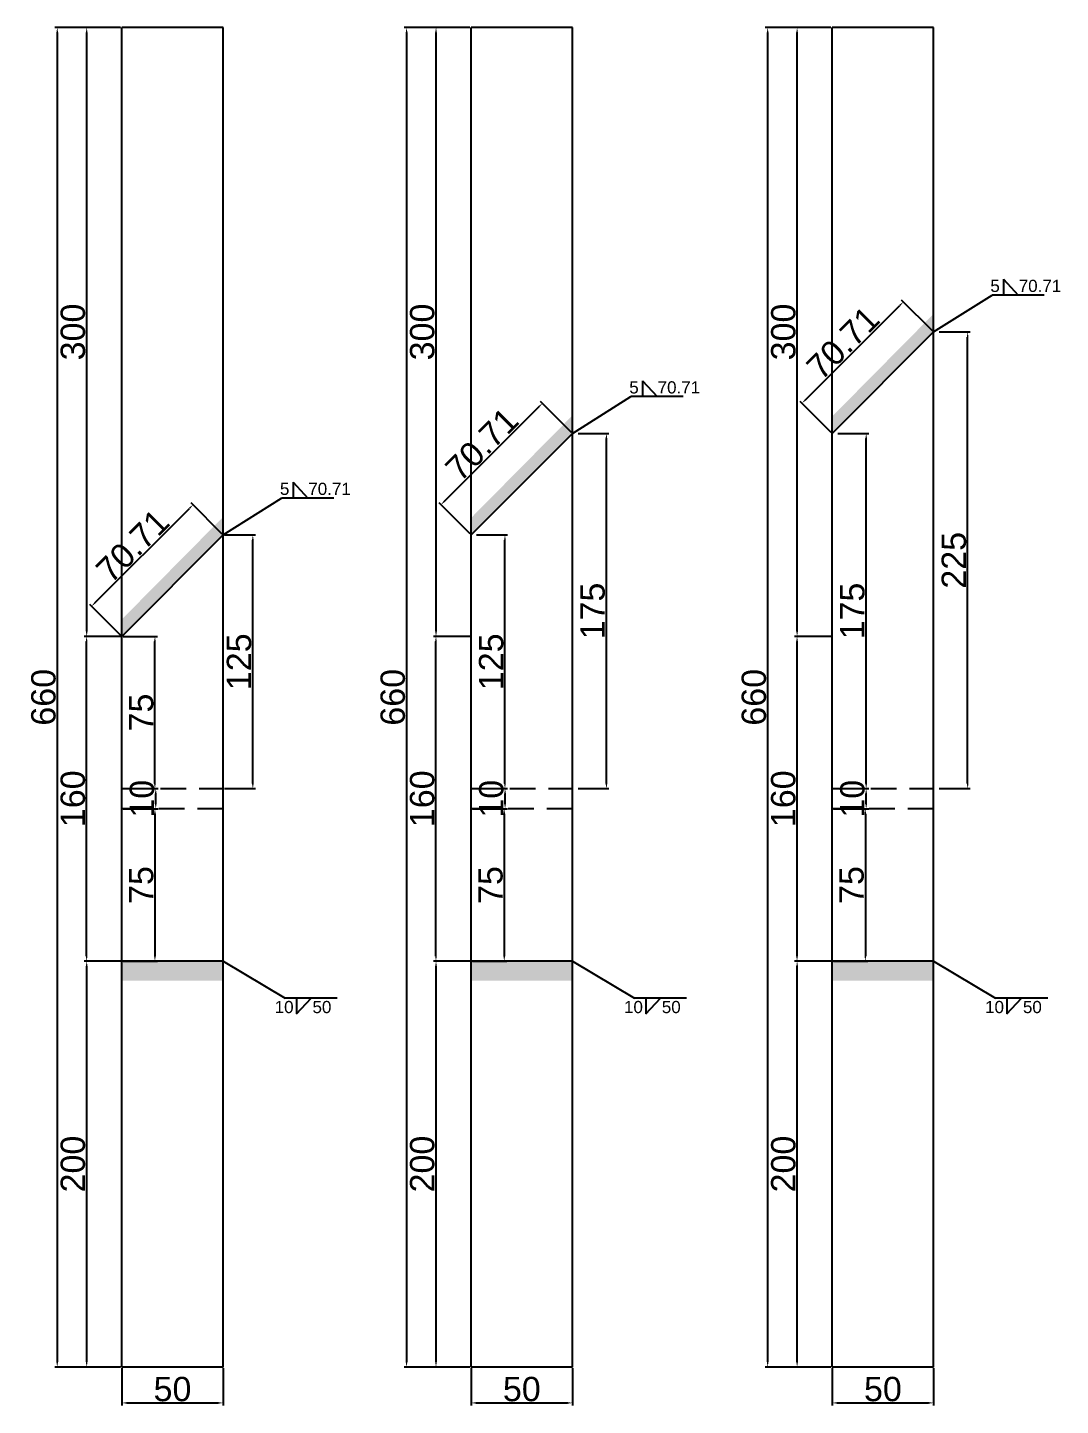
# Model space of a CAD drawing. Header units: millimetres. Extents: x 1455 to 24185, y -7314 to 4772.
# Drawn here: x 5199 to 5708, y -4721 to -4042 of the extents above; entities that cross this region are included whole.
import ezdxf

# ---------------------------------------------------------------- set-up
doc = ezdxf.new("R2010")
doc.units = ezdxf.units.MM
doc.linetypes.add('DASHED', pattern=[19.05, 12.7, -6.35])
doc.layers.add('尺寸标注', color=6, linetype='Continuous')
doc.layers.add('焊缝', color=250, linetype='Continuous')
doc.styles.get("Standard").update_dxf_attribs({"font": 'arial.ttf'})
doc.dimstyles.new('ISO-25-JHF', dxfattribs={"dimtxt": 12, "dimasz": 2.5, "dimexe": 1.25, "dimexo": 0.625, "dimtad": 1, "dimtxsty": 'Standard', "dimcen": 2.5, "dimadec": 0, "dimazin": 0, "dimtfac": 1, "dimtmove": 0, "dimatfit": 3, "dimfxl": 1, "dimarcsym": 0})

# ---------------------------------------------------------------- blocks, each defined once
blk = doc.blocks.new('*D594')
at = {"layer": 'Defpoints', "color": 0, "transparency": 16777216}
for p in [(5245.89, -4702.11), (5295.89, -4702.11), (5295.89, -4719.8)]:
    blk.add_point(p, dxfattribs=at)
at = {"layer": '尺寸标注', "color": 0, "lineweight": -2, "transparency": 16777216}
for p, q in [((5245.89, -4702.73), (5245.89, -4721.05)), ((5295.89, -4702.73), (5295.89, -4721.05)), ((5248.39, -4719.8), (5293.39, -4719.8))]:
    blk.add_line(p, q, dxfattribs=at)
at = {"layer": '尺寸标注', "color": 0, "transparency": 16777216}
for points in [[(5248.39, -4719.38), (5248.39, -4720.21), (5245.89, -4719.8)], [(5293.39, -4719.38), (5293.39, -4720.21), (5295.89, -4719.8)]]:
    blk.add_solid(points, dxfattribs=at)
at = {"layer": '尺寸标注', "color": 0, "transparency": 16777216, "insert": (5270.89, -4713.04), "char_height": 12, "attachment_point": 5}
blk.add_mtext('50', dxfattribs=at)
blk = doc.blocks.new('*D604')
at = {"layer": 'Defpoints', "color": 0, "transparency": 16777216}
for p in [(5245.89, -4427.11), (5245.89, -4502.11), (5262.23, -4502.11)]:
    blk.add_point(p, dxfattribs=at)
at = {"layer": '尺寸标注', "color": 0, "lineweight": -2, "transparency": 16777216}
for p, q in [((5246.52, -4427.11), (5263.48, -4427.11)), ((5262.23, -4429.61), (5262.23, -4499.61)), ((5246.52, -4502.11), (5263.48, -4502.11))]:
    blk.add_line(p, q, dxfattribs=at)
at = {"layer": '尺寸标注', "color": 0, "transparency": 16777216}
for points in [[(5261.81, -4429.61), (5262.65, -4429.61), (5262.23, -4427.11)], [(5261.81, -4499.61), (5262.65, -4499.61), (5262.23, -4502.11)]]:
    blk.add_solid(points, dxfattribs=at)
at = {"layer": '尺寸标注', "color": 0, "transparency": 16777216, "insert": (5255.5, -4464.61), "char_height": 12, "attachment_point": 5, "rotation": 90}
blk.add_mtext('75', dxfattribs=at)
blk = doc.blocks.new('*D605')
at = {"layer": 'Defpoints', "color": 0, "transparency": 16777216}
for p in [(5245.89, -4417.11), (5262.65, -4417.11), (5245.89, -4427.11)]:
    blk.add_point(p, dxfattribs=at)
at = {"layer": '尺寸标注', "color": 0, "lineweight": -2, "transparency": 16777216}
for p, q in [((5246.52, -4417.11), (5263.9, -4417.11)), ((5262.65, -4424.61), (5262.65, -4419.61)), ((5246.52, -4427.11), (5263.9, -4427.11))]:
    blk.add_line(p, q, dxfattribs=at)
at = {"layer": '尺寸标注', "color": 0, "transparency": 16777216}
for points in [[(5262.23, -4419.61), (5263.06, -4419.61), (5262.65, -4417.11)], [(5262.23, -4424.61), (5263.06, -4424.61), (5262.65, -4427.11)]]:
    blk.add_solid(points, dxfattribs=at)
at = {"layer": '尺寸标注', "color": 0, "transparency": 16777216, "insert": (5255.89, -4422.11), "char_height": 12, "attachment_point": 5, "rotation": 90}
blk.add_mtext('10', dxfattribs=at)
blk = doc.blocks.new('*D606')
at = {"layer": 'Defpoints', "color": 0, "transparency": 16777216}
for p in [(5228.62, -4502.11), (5245.89, -4502.11), (5245.89, -4702.11)]:
    blk.add_point(p, dxfattribs=at)
at = {"layer": '尺寸标注', "color": 0, "lineweight": -2, "transparency": 16777216}
for p, q in [((5245.27, -4502.11), (5227.37, -4502.11)), ((5228.62, -4699.61), (5228.62, -4504.61)), ((5245.27, -4702.11), (5227.37, -4702.11))]:
    blk.add_line(p, q, dxfattribs=at)
at = {"layer": '尺寸标注', "color": 0, "transparency": 16777216}
for points in [[(5228.2, -4504.61), (5229.03, -4504.61), (5228.62, -4502.11)], [(5228.2, -4699.61), (5229.03, -4699.61), (5228.62, -4702.11)]]:
    blk.add_solid(points, dxfattribs=at)
at = {"layer": '尺寸标注', "color": 0, "transparency": 16777216, "insert": (5221.86, -4602.11), "char_height": 12, "attachment_point": 5, "rotation": 90}
blk.add_mtext('200', dxfattribs=at)
blk = doc.blocks.new('*D595')
at = {"layer": 'Defpoints', "color": 0, "transparency": 16777216}
for p in [(5228.62, -4042.11), (5245.89, -4042.11), (5245.89, -4342.11)]:
    blk.add_point(p, dxfattribs=at)
at = {"layer": '尺寸标注', "color": 0, "lineweight": -2, "transparency": 16777216}
for p, q in [((5245.27, -4042.11), (5227.37, -4042.11)), ((5228.62, -4339.61), (5228.62, -4044.61)), ((5245.27, -4342.11), (5227.37, -4342.11))]:
    blk.add_line(p, q, dxfattribs=at)
at = {"layer": '尺寸标注', "color": 0, "transparency": 16777216}
for points in [[(5228.2, -4044.61), (5229.03, -4044.61), (5228.62, -4042.11)], [(5228.2, -4339.61), (5229.03, -4339.61), (5228.62, -4342.11)]]:
    blk.add_solid(points, dxfattribs=at)
at = {"layer": '尺寸标注', "color": 0, "transparency": 16777216, "insert": (5221.86, -4192.11), "char_height": 12, "attachment_point": 5, "rotation": 90}
blk.add_mtext('300', dxfattribs=at)
blk = doc.blocks.new('*D607')
at = {"layer": 'Defpoints', "color": 0, "transparency": 16777216}
for p in [(5281.03, -4277.24), (5295.89, -4292.11), (5245.9, -4342.1)]:
    blk.add_point(p, dxfattribs=at)
at = {"layer": '尺寸标注', "color": 0, "lineweight": -2, "transparency": 16777216}
for p, q in [((5295.45, -4291.66), (5280.14, -4276.36)), ((5232.81, -4325.46), (5279.26, -4279.01)), ((5245.46, -4341.65), (5230.15, -4326.35))]:
    blk.add_line(p, q, dxfattribs=at)
at = {"layer": '尺寸标注', "color": 0, "transparency": 16777216}
for points in [[(5278.96, -4278.72), (5279.55, -4279.31), (5281.03, -4277.24)], [(5232.51, -4325.17), (5233.1, -4325.76), (5231.04, -4327.23)]]:
    blk.add_solid(points, dxfattribs=at)
at = {"layer": '尺寸标注', "color": 0, "transparency": 16777216, "insert": (5251.26, -4297.46), "char_height": 12, "attachment_point": 5, "rotation": 45}
blk.add_mtext('70.71', dxfattribs=at)
blk = doc.blocks.new('*D597')
at = {"layer": 'Defpoints', "color": 0, "transparency": 16777216}
for p in [(5295.89, -4292.11), (5310.48, -4292.11), (5295.89, -4417.11)]:
    blk.add_point(p, dxfattribs=at)
at = {"layer": '尺寸标注', "color": 0, "lineweight": -2, "transparency": 16777216}
for p, q in [((5296.52, -4292.11), (5311.73, -4292.11)), ((5310.48, -4414.61), (5310.48, -4294.61)), ((5296.52, -4417.11), (5311.73, -4417.11))]:
    blk.add_line(p, q, dxfattribs=at)
at = {"layer": '尺寸标注', "color": 0, "transparency": 16777216}
for points in [[(5310.06, -4294.61), (5310.89, -4294.61), (5310.48, -4292.11)], [(5310.06, -4414.61), (5310.89, -4414.61), (5310.48, -4417.11)]]:
    blk.add_solid(points, dxfattribs=at)
at = {"layer": '尺寸标注', "color": 0, "transparency": 16777216, "insert": (5303.72, -4354.61), "char_height": 12, "attachment_point": 5, "rotation": 90}
blk.add_mtext('125', dxfattribs=at)
blk = doc.blocks.new('*D600')
at = {"layer": 'Defpoints', "color": 0, "transparency": 16777216}
for p in [(5245.89, -4342.11), (5262.23, -4342.11), (5245.89, -4417.11)]:
    blk.add_point(p, dxfattribs=at)
at = {"layer": '尺寸标注', "color": 0, "lineweight": -2, "transparency": 16777216}
for p, q in [((5246.52, -4342.11), (5263.48, -4342.11)), ((5262.23, -4414.61), (5262.23, -4344.61)), ((5246.52, -4417.11), (5263.48, -4417.11))]:
    blk.add_line(p, q, dxfattribs=at)
at = {"layer": '尺寸标注', "color": 0, "transparency": 16777216}
for points in [[(5261.81, -4344.61), (5262.65, -4344.61), (5262.23, -4342.11)], [(5261.81, -4414.61), (5262.65, -4414.61), (5262.23, -4417.11)]]:
    blk.add_solid(points, dxfattribs=at)
at = {"layer": '尺寸标注', "color": 0, "transparency": 16777216, "insert": (5255.5, -4379.61), "char_height": 12, "attachment_point": 5, "rotation": 90}
blk.add_mtext('75', dxfattribs=at)
blk = doc.blocks.new('*D629')
at = {"layer": 'Defpoints', "color": 0, "transparency": 16777216}
for p in [(5228.58, -4342.11), (5245.89, -4342.11), (5245.89, -4502.11)]:
    blk.add_point(p, dxfattribs=at)
at = {"layer": '尺寸标注', "color": 0, "lineweight": -2, "transparency": 16777216}
for p, q in [((5245.27, -4342.11), (5227.33, -4342.11)), ((5228.58, -4499.61), (5228.58, -4344.61)), ((5245.27, -4502.11), (5227.33, -4502.11))]:
    blk.add_line(p, q, dxfattribs=at)
at = {"layer": '尺寸标注', "color": 0, "transparency": 16777216}
for points in [[(5228.16, -4344.61), (5229, -4344.61), (5228.58, -4342.11)], [(5228.16, -4499.61), (5229, -4499.61), (5228.58, -4502.11)]]:
    blk.add_solid(points, dxfattribs=at)
at = {"layer": '尺寸标注', "color": 0, "transparency": 16777216, "insert": (5221.83, -4422.11), "char_height": 12, "attachment_point": 5, "rotation": 90}
blk.add_mtext('160', dxfattribs=at)
blk = doc.blocks.new('*D630')
at = {"layer": 'Defpoints', "color": 0, "transparency": 16777216}
for p in [(5245.89, -4042.11), (5214.1, -4702.11), (5245.89, -4702.11)]:
    blk.add_point(p, dxfattribs=at)
at = {"layer": '尺寸标注', "color": 0, "lineweight": -2, "transparency": 16777216}
for p, q in [((5245.27, -4042.11), (5212.85, -4042.11)), ((5214.1, -4044.61), (5214.1, -4699.61)), ((5245.27, -4702.11), (5212.85, -4702.11))]:
    blk.add_line(p, q, dxfattribs=at)
at = {"layer": '尺寸标注', "color": 0, "transparency": 16777216}
for points in [[(5213.69, -4044.61), (5214.52, -4044.61), (5214.1, -4042.11)], [(5213.69, -4699.61), (5214.52, -4699.61), (5214.1, -4702.11)]]:
    blk.add_solid(points, dxfattribs=at)
at = {"layer": '尺寸标注', "color": 0, "transparency": 16777216, "insert": (5207.35, -4372.11), "char_height": 12, "attachment_point": 5, "rotation": 90}
blk.add_mtext('660', dxfattribs=at)
blk = doc.blocks.new('*D632')
at = {"layer": 'Defpoints', "color": 0, "transparency": 16777216}
for p in [(5418.02, -4702.11), (5468.02, -4702.11), (5468.02, -4719.8)]:
    blk.add_point(p, dxfattribs=at)
at = {"layer": '尺寸标注', "color": 0, "lineweight": -2, "transparency": 16777216}
for p, q in [((5418.02, -4702.73), (5418.02, -4721.05)), ((5468.02, -4702.73), (5468.02, -4721.05)), ((5420.52, -4719.8), (5465.52, -4719.8))]:
    blk.add_line(p, q, dxfattribs=at)
at = {"layer": '尺寸标注', "color": 0, "transparency": 16777216}
for points in [[(5420.52, -4719.38), (5420.52, -4720.21), (5418.02, -4719.8)], [(5465.52, -4719.38), (5465.52, -4720.21), (5468.02, -4719.8)]]:
    blk.add_solid(points, dxfattribs=at)
at = {"layer": '尺寸标注', "color": 0, "transparency": 16777216, "insert": (5443.02, -4713.04), "char_height": 12, "attachment_point": 5}
blk.add_mtext('50', dxfattribs=at)
blk = doc.blocks.new('*D636')
at = {"layer": 'Defpoints', "color": 0, "transparency": 16777216}
for p in [(5418.02, -4427.11), (5418.02, -4502.11), (5434.36, -4502.11)]:
    blk.add_point(p, dxfattribs=at)
at = {"layer": '尺寸标注', "color": 0, "lineweight": -2, "transparency": 16777216}
for p, q in [((5418.65, -4427.11), (5435.61, -4427.11)), ((5434.36, -4429.61), (5434.36, -4499.61)), ((5418.65, -4502.11), (5435.61, -4502.11))]:
    blk.add_line(p, q, dxfattribs=at)
at = {"layer": '尺寸标注', "color": 0, "transparency": 16777216}
for points in [[(5433.94, -4429.61), (5434.78, -4429.61), (5434.36, -4427.11)], [(5433.94, -4499.61), (5434.78, -4499.61), (5434.36, -4502.11)]]:
    blk.add_solid(points, dxfattribs=at)
at = {"layer": '尺寸标注', "color": 0, "transparency": 16777216, "insert": (5427.63, -4464.61), "char_height": 12, "attachment_point": 5, "rotation": 90}
blk.add_mtext('75', dxfattribs=at)
blk = doc.blocks.new('*D637')
at = {"layer": 'Defpoints', "color": 0, "transparency": 16777216}
for p in [(5418.02, -4417.11), (5434.78, -4417.11), (5418.02, -4427.11)]:
    blk.add_point(p, dxfattribs=at)
at = {"layer": '尺寸标注', "color": 0, "lineweight": -2, "transparency": 16777216}
for p, q in [((5418.65, -4417.11), (5436.03, -4417.11)), ((5434.78, -4424.61), (5434.78, -4419.61)), ((5418.65, -4427.11), (5436.03, -4427.11))]:
    blk.add_line(p, q, dxfattribs=at)
at = {"layer": '尺寸标注', "color": 0, "transparency": 16777216}
for points in [[(5434.36, -4419.61), (5435.19, -4419.61), (5434.78, -4417.11)], [(5434.36, -4424.61), (5435.19, -4424.61), (5434.78, -4427.11)]]:
    blk.add_solid(points, dxfattribs=at)
at = {"layer": '尺寸标注', "color": 0, "transparency": 16777216, "insert": (5428.02, -4422.11), "char_height": 12, "attachment_point": 5, "rotation": 90}
blk.add_mtext('10', dxfattribs=at)
blk = doc.blocks.new('*D634')
at = {"layer": 'Defpoints', "color": 0, "transparency": 16777216}
for p in [(5400.75, -4502.11), (5418.02, -4502.11), (5418.02, -4702.11)]:
    blk.add_point(p, dxfattribs=at)
at = {"layer": '尺寸标注', "color": 0, "lineweight": -2, "transparency": 16777216}
for p, q in [((5417.4, -4502.11), (5399.5, -4502.11)), ((5400.75, -4699.61), (5400.75, -4504.61)), ((5417.4, -4702.11), (5399.5, -4702.11))]:
    blk.add_line(p, q, dxfattribs=at)
at = {"layer": '尺寸标注', "color": 0, "transparency": 16777216}
for points in [[(5400.33, -4504.61), (5401.16, -4504.61), (5400.75, -4502.11)], [(5400.33, -4699.61), (5401.16, -4699.61), (5400.75, -4702.11)]]:
    blk.add_solid(points, dxfattribs=at)
at = {"layer": '尺寸标注', "color": 0, "transparency": 16777216, "insert": (5393.99, -4602.11), "char_height": 12, "attachment_point": 5, "rotation": 90}
blk.add_mtext('200', dxfattribs=at)
blk = doc.blocks.new('*D635')
at = {"layer": 'Defpoints', "color": 0, "transparency": 16777216}
for p in [(5400.75, -4042.11), (5418.02, -4042.11), (5418.02, -4342.11)]:
    blk.add_point(p, dxfattribs=at)
at = {"layer": '尺寸标注', "color": 0, "lineweight": -2, "transparency": 16777216}
for p, q in [((5417.4, -4042.11), (5399.5, -4042.11)), ((5400.75, -4339.61), (5400.75, -4044.61)), ((5417.4, -4342.11), (5399.5, -4342.11))]:
    blk.add_line(p, q, dxfattribs=at)
at = {"layer": '尺寸标注', "color": 0, "transparency": 16777216}
for points in [[(5400.33, -4044.61), (5401.16, -4044.61), (5400.75, -4042.11)], [(5400.33, -4339.61), (5401.16, -4339.61), (5400.75, -4342.11)]]:
    blk.add_solid(points, dxfattribs=at)
at = {"layer": '尺寸标注', "color": 0, "transparency": 16777216, "insert": (5393.99, -4192.11), "char_height": 12, "attachment_point": 5, "rotation": 90}
blk.add_mtext('300', dxfattribs=at)
blk = doc.blocks.new('*D638')
at = {"layer": 'Defpoints', "color": 0, "transparency": 16777216}
for p in [(5453.15, -4227.24), (5468.01, -4242.11), (5418.02, -4292.1)]:
    blk.add_point(p, dxfattribs=at)
at = {"layer": '尺寸标注', "color": 0, "lineweight": -2, "transparency": 16777216}
for p, q in [((5404.92, -4275.46), (5451.38, -4229.01)), ((5467.57, -4241.66), (5452.26, -4226.36)), ((5417.58, -4291.65), (5402.27, -4276.35))]:
    blk.add_line(p, q, dxfattribs=at)
at = {"layer": '尺寸标注', "color": 0, "transparency": 16777216}
for points in [[(5451.08, -4228.72), (5451.67, -4229.31), (5453.15, -4227.24)], [(5404.63, -4275.17), (5405.22, -4275.76), (5403.16, -4277.23)]]:
    blk.add_solid(points, dxfattribs=at)
at = {"layer": '尺寸标注', "color": 0, "transparency": 16777216, "insert": (5423.38, -4247.46), "char_height": 12, "attachment_point": 5, "rotation": 45}
blk.add_mtext('70.71', dxfattribs=at)
blk = doc.blocks.new('*D633')
at = {"layer": 'Defpoints', "color": 0, "transparency": 16777216}
for p in [(5400.71, -4342.11), (5418.02, -4342.11), (5418.02, -4502.11)]:
    blk.add_point(p, dxfattribs=at)
at = {"layer": '尺寸标注', "color": 0, "lineweight": -2, "transparency": 16777216}
for p, q in [((5417.4, -4342.11), (5399.46, -4342.11)), ((5400.71, -4499.61), (5400.71, -4344.61)), ((5417.4, -4502.11), (5399.46, -4502.11))]:
    blk.add_line(p, q, dxfattribs=at)
at = {"layer": '尺寸标注', "color": 0, "transparency": 16777216}
for points in [[(5400.29, -4344.61), (5401.13, -4344.61), (5400.71, -4342.11)], [(5400.29, -4499.61), (5401.13, -4499.61), (5400.71, -4502.11)]]:
    blk.add_solid(points, dxfattribs=at)
at = {"layer": '尺寸标注', "color": 0, "transparency": 16777216, "insert": (5393.96, -4422.11), "char_height": 12, "attachment_point": 5, "rotation": 90}
blk.add_mtext('160', dxfattribs=at)
blk = doc.blocks.new('*D631')
at = {"layer": 'Defpoints', "color": 0, "transparency": 16777216}
for p in [(5418.02, -4042.11), (5386.23, -4702.11), (5418.02, -4702.11)]:
    blk.add_point(p, dxfattribs=at)
at = {"layer": '尺寸标注', "color": 0, "lineweight": -2, "transparency": 16777216}
for p, q in [((5417.4, -4042.11), (5384.98, -4042.11)), ((5386.23, -4044.61), (5386.23, -4699.61)), ((5417.4, -4702.11), (5384.98, -4702.11))]:
    blk.add_line(p, q, dxfattribs=at)
at = {"layer": '尺寸标注', "color": 0, "transparency": 16777216}
for points in [[(5385.82, -4044.61), (5386.65, -4044.61), (5386.23, -4042.11)], [(5385.82, -4699.61), (5386.65, -4699.61), (5386.23, -4702.11)]]:
    blk.add_solid(points, dxfattribs=at)
at = {"layer": '尺寸标注', "color": 0, "transparency": 16777216, "insert": (5379.48, -4372.11), "char_height": 12, "attachment_point": 5, "rotation": 90}
blk.add_mtext('660', dxfattribs=at)
blk = doc.blocks.new('*D640')
at = {"layer": 'Defpoints', "color": 0, "transparency": 16777216}
for p in [(5595.95, -4702.11), (5645.95, -4702.11), (5645.95, -4719.8)]:
    blk.add_point(p, dxfattribs=at)
at = {"layer": '尺寸标注', "color": 0, "lineweight": -2, "transparency": 16777216}
for p, q in [((5595.95, -4702.73), (5595.95, -4721.05)), ((5645.95, -4702.73), (5645.95, -4721.05)), ((5598.45, -4719.8), (5643.45, -4719.8))]:
    blk.add_line(p, q, dxfattribs=at)
at = {"layer": '尺寸标注', "color": 0, "transparency": 16777216}
for points in [[(5598.45, -4719.38), (5598.45, -4720.21), (5595.95, -4719.8)], [(5643.45, -4719.38), (5643.45, -4720.21), (5645.95, -4719.8)]]:
    blk.add_solid(points, dxfattribs=at)
at = {"layer": '尺寸标注', "color": 0, "transparency": 16777216, "insert": (5620.95, -4713.04), "char_height": 12, "attachment_point": 5}
blk.add_mtext('50', dxfattribs=at)
blk = doc.blocks.new('*D644')
at = {"layer": 'Defpoints', "color": 0, "transparency": 16777216}
for p in [(5595.95, -4427.11), (5595.95, -4502.11), (5612.29, -4502.11)]:
    blk.add_point(p, dxfattribs=at)
at = {"layer": '尺寸标注', "color": 0, "lineweight": -2, "transparency": 16777216}
for p, q in [((5596.57, -4427.11), (5613.54, -4427.11)), ((5612.29, -4429.61), (5612.29, -4499.61)), ((5596.57, -4502.11), (5613.54, -4502.11))]:
    blk.add_line(p, q, dxfattribs=at)
at = {"layer": '尺寸标注', "color": 0, "transparency": 16777216}
for points in [[(5611.87, -4429.61), (5612.7, -4429.61), (5612.29, -4427.11)], [(5611.87, -4499.61), (5612.7, -4499.61), (5612.29, -4502.11)]]:
    blk.add_solid(points, dxfattribs=at)
at = {"layer": '尺寸标注', "color": 0, "transparency": 16777216, "insert": (5605.56, -4464.61), "char_height": 12, "attachment_point": 5, "rotation": 90}
blk.add_mtext('75', dxfattribs=at)
blk = doc.blocks.new('*D645')
at = {"layer": 'Defpoints', "color": 0, "transparency": 16777216}
for p in [(5595.95, -4417.11), (5612.7, -4417.11), (5595.95, -4427.11)]:
    blk.add_point(p, dxfattribs=at)
at = {"layer": '尺寸标注', "color": 0, "lineweight": -2, "transparency": 16777216}
for p, q in [((5596.57, -4417.11), (5613.95, -4417.11)), ((5612.7, -4424.61), (5612.7, -4419.61)), ((5596.57, -4427.11), (5613.95, -4427.11))]:
    blk.add_line(p, q, dxfattribs=at)
at = {"layer": '尺寸标注', "color": 0, "transparency": 16777216}
for points in [[(5612.29, -4419.61), (5613.12, -4419.61), (5612.7, -4417.11)], [(5612.29, -4424.61), (5613.12, -4424.61), (5612.7, -4427.11)]]:
    blk.add_solid(points, dxfattribs=at)
at = {"layer": '尺寸标注', "color": 0, "transparency": 16777216, "insert": (5605.95, -4422.11), "char_height": 12, "attachment_point": 5, "rotation": 90}
blk.add_mtext('10', dxfattribs=at)
blk = doc.blocks.new('*D642')
at = {"layer": 'Defpoints', "color": 0, "transparency": 16777216}
for p in [(5578.67, -4502.11), (5595.95, -4502.11), (5595.95, -4702.11)]:
    blk.add_point(p, dxfattribs=at)
at = {"layer": '尺寸标注', "color": 0, "lineweight": -2, "transparency": 16777216}
for p, q in [((5595.32, -4502.11), (5577.42, -4502.11)), ((5578.67, -4699.61), (5578.67, -4504.61)), ((5595.32, -4702.11), (5577.42, -4702.11))]:
    blk.add_line(p, q, dxfattribs=at)
at = {"layer": '尺寸标注', "color": 0, "transparency": 16777216}
for points in [[(5578.26, -4504.61), (5579.09, -4504.61), (5578.67, -4502.11)], [(5578.26, -4699.61), (5579.09, -4699.61), (5578.67, -4702.11)]]:
    blk.add_solid(points, dxfattribs=at)
at = {"layer": '尺寸标注', "color": 0, "transparency": 16777216, "insert": (5571.92, -4602.11), "char_height": 12, "attachment_point": 5, "rotation": 90}
blk.add_mtext('200', dxfattribs=at)
blk = doc.blocks.new('*D643')
at = {"layer": 'Defpoints', "color": 0, "transparency": 16777216}
for p in [(5578.67, -4042.11), (5595.95, -4042.11), (5595.95, -4342.11)]:
    blk.add_point(p, dxfattribs=at)
at = {"layer": '尺寸标注', "color": 0, "lineweight": -2, "transparency": 16777216}
for p, q in [((5595.32, -4042.11), (5577.42, -4042.11)), ((5578.67, -4339.61), (5578.67, -4044.61)), ((5595.32, -4342.11), (5577.42, -4342.11))]:
    blk.add_line(p, q, dxfattribs=at)
at = {"layer": '尺寸标注', "color": 0, "transparency": 16777216}
for points in [[(5578.26, -4044.61), (5579.09, -4044.61), (5578.67, -4042.11)], [(5578.26, -4339.61), (5579.09, -4339.61), (5578.67, -4342.11)]]:
    blk.add_solid(points, dxfattribs=at)
at = {"layer": '尺寸标注', "color": 0, "transparency": 16777216, "insert": (5571.92, -4192.11), "char_height": 12, "attachment_point": 5, "rotation": 90}
blk.add_mtext('300', dxfattribs=at)
blk = doc.blocks.new('*D646')
at = {"layer": 'Defpoints', "color": 0, "transparency": 16777216}
for p in [(5631.05, -4177.24), (5645.91, -4192.11), (5595.92, -4242.1)]:
    blk.add_point(p, dxfattribs=at)
at = {"layer": '尺寸标注', "color": 0, "lineweight": -2, "transparency": 16777216}
for p, q in [((5582.83, -4225.46), (5629.28, -4179.01)), ((5645.47, -4191.66), (5630.17, -4176.36)), ((5595.48, -4241.65), (5580.18, -4226.35))]:
    blk.add_line(p, q, dxfattribs=at)
at = {"layer": '尺寸标注', "color": 0, "transparency": 16777216}
for points in [[(5628.99, -4178.72), (5629.58, -4179.31), (5631.05, -4177.24)], [(5582.53, -4225.17), (5583.12, -4225.76), (5581.06, -4227.23)]]:
    blk.add_solid(points, dxfattribs=at)
at = {"layer": '尺寸标注', "color": 0, "transparency": 16777216, "insert": (5601.28, -4197.46), "char_height": 12, "attachment_point": 5, "rotation": 45}
blk.add_mtext('70.71', dxfattribs=at)
blk = doc.blocks.new('*D641')
at = {"layer": 'Defpoints', "color": 0, "transparency": 16777216}
for p in [(5578.64, -4342.11), (5595.95, -4342.11), (5595.95, -4502.11)]:
    blk.add_point(p, dxfattribs=at)
at = {"layer": '尺寸标注', "color": 0, "lineweight": -2, "transparency": 16777216}
for p, q in [((5595.32, -4342.11), (5577.39, -4342.11)), ((5578.64, -4499.61), (5578.64, -4344.61)), ((5595.32, -4502.11), (5577.39, -4502.11))]:
    blk.add_line(p, q, dxfattribs=at)
at = {"layer": '尺寸标注', "color": 0, "transparency": 16777216}
for points in [[(5578.22, -4344.61), (5579.06, -4344.61), (5578.64, -4342.11)], [(5578.22, -4499.61), (5579.06, -4499.61), (5578.64, -4502.11)]]:
    blk.add_solid(points, dxfattribs=at)
at = {"layer": '尺寸标注', "color": 0, "transparency": 16777216, "insert": (5571.89, -4422.11), "char_height": 12, "attachment_point": 5, "rotation": 90}
blk.add_mtext('160', dxfattribs=at)
blk = doc.blocks.new('*D639')
at = {"layer": 'Defpoints', "color": 0, "transparency": 16777216}
for p in [(5595.95, -4042.11), (5564.16, -4702.11), (5595.95, -4702.11)]:
    blk.add_point(p, dxfattribs=at)
at = {"layer": '尺寸标注', "color": 0, "lineweight": -2, "transparency": 16777216}
for p, q in [((5595.32, -4042.11), (5562.91, -4042.11)), ((5564.16, -4044.61), (5564.16, -4699.61)), ((5595.32, -4702.11), (5562.91, -4702.11))]:
    blk.add_line(p, q, dxfattribs=at)
at = {"layer": '尺寸标注', "color": 0, "transparency": 16777216}
for points in [[(5563.75, -4044.61), (5564.58, -4044.61), (5564.16, -4042.11)], [(5563.75, -4699.61), (5564.58, -4699.61), (5564.16, -4702.11)]]:
    blk.add_solid(points, dxfattribs=at)
at = {"layer": '尺寸标注', "color": 0, "transparency": 16777216, "insert": (5557.41, -4372.11), "char_height": 12, "attachment_point": 5, "rotation": 90}
blk.add_mtext('660', dxfattribs=at)
blk = doc.blocks.new('*D647')
at = {"layer": 'Defpoints', "color": 0, "transparency": 16777216}
for p in [(5420.13, -4292.11), (5434.71, -4292.11), (5420.13, -4417.11)]:
    blk.add_point(p, dxfattribs=at)
at = {"layer": '尺寸标注', "color": 0, "lineweight": -2, "transparency": 16777216}
for p, q in [((5420.75, -4292.11), (5435.96, -4292.11)), ((5434.71, -4414.61), (5434.71, -4294.61)), ((5420.75, -4417.11), (5435.96, -4417.11))]:
    blk.add_line(p, q, dxfattribs=at)
at = {"layer": '尺寸标注', "color": 0, "transparency": 16777216}
for points in [[(5434.3, -4294.61), (5435.13, -4294.61), (5434.71, -4292.11)], [(5434.3, -4414.61), (5435.13, -4414.61), (5434.71, -4417.11)]]:
    blk.add_solid(points, dxfattribs=at)
at = {"layer": '尺寸标注', "color": 0, "transparency": 16777216, "insert": (5427.96, -4354.61), "char_height": 12, "attachment_point": 5, "rotation": 90}
blk.add_mtext('125', dxfattribs=at)
blk = doc.blocks.new('*D648')
at = {"layer": 'Defpoints', "color": 0, "transparency": 16777216}
for p in [(5470.13, -4242.11), (5484.71, -4242.11), (5470.13, -4417.11)]:
    blk.add_point(p, dxfattribs=at)
at = {"layer": '尺寸标注', "color": 0, "lineweight": -2, "transparency": 16777216}
for p, q in [((5470.75, -4242.11), (5485.96, -4242.11)), ((5484.71, -4414.61), (5484.71, -4244.61)), ((5470.75, -4417.11), (5485.96, -4417.11))]:
    blk.add_line(p, q, dxfattribs=at)
at = {"layer": '尺寸标注', "color": 0, "transparency": 16777216}
for points in [[(5484.3, -4244.61), (5485.13, -4244.61), (5484.71, -4242.11)], [(5484.3, -4414.61), (5485.13, -4414.61), (5484.71, -4417.11)]]:
    blk.add_solid(points, dxfattribs=at)
at = {"layer": '尺寸标注', "color": 0, "transparency": 16777216, "insert": (5477.96, -4329.61), "char_height": 12, "attachment_point": 5, "rotation": 90}
blk.add_mtext('175', dxfattribs=at)
blk = doc.blocks.new('*D649')
at = {"layer": 'Defpoints', "color": 0, "transparency": 16777216}
for p in [(5598.12, -4242.11), (5612.7, -4242.11), (5598.12, -4417.11)]:
    blk.add_point(p, dxfattribs=at)
at = {"layer": '尺寸标注', "color": 0, "lineweight": -2, "transparency": 16777216}
for p, q in [((5598.74, -4242.11), (5613.95, -4242.11)), ((5612.7, -4414.61), (5612.7, -4244.61)), ((5598.74, -4417.11), (5613.95, -4417.11))]:
    blk.add_line(p, q, dxfattribs=at)
at = {"layer": '尺寸标注', "color": 0, "transparency": 16777216}
for points in [[(5612.29, -4244.61), (5613.12, -4244.61), (5612.7, -4242.11)], [(5612.29, -4414.61), (5613.12, -4414.61), (5612.7, -4417.11)]]:
    blk.add_solid(points, dxfattribs=at)
at = {"layer": '尺寸标注', "color": 0, "transparency": 16777216, "insert": (5605.95, -4329.61), "char_height": 12, "attachment_point": 5, "rotation": 90}
blk.add_mtext('175', dxfattribs=at)
blk = doc.blocks.new('*D650')
at = {"layer": 'Defpoints', "color": 0, "transparency": 16777216}
for p in [(5648.12, -4192.11), (5662.7, -4192.11), (5648.12, -4417.11)]:
    blk.add_point(p, dxfattribs=at)
at = {"layer": '尺寸标注', "color": 0, "lineweight": -2, "transparency": 16777216}
for p, q in [((5648.74, -4192.11), (5663.95, -4192.11)), ((5662.7, -4414.61), (5662.7, -4194.61)), ((5648.74, -4417.11), (5663.95, -4417.11))]:
    blk.add_line(p, q, dxfattribs=at)
at = {"layer": '尺寸标注', "color": 0, "transparency": 16777216}
for points in [[(5662.29, -4194.61), (5663.12, -4194.61), (5662.7, -4192.11)], [(5662.29, -4414.61), (5663.12, -4414.61), (5662.7, -4417.11)]]:
    blk.add_solid(points, dxfattribs=at)
at = {"layer": '尺寸标注', "color": 0, "transparency": 16777216, "insert": (5655.95, -4304.61), "char_height": 12, "attachment_point": 5, "rotation": 90}
blk.add_mtext('225', dxfattribs=at)

msp = doc.modelspace()

# ---------------------------------------------------------------- hatches: boundary and pattern name
at = {"layer": '焊缝'}
h = msp.add_hatch(color=250, dxfattribs=at)
h.dxf.hatch_style = 1
h.paths.add_polyline_path([(5595.913, -4233.756), (5595.924, -4242.095), (5645.913, -4192.107), (5645.913, -4183.204)])
h = msp.add_hatch(color=250, dxfattribs=at)
h.dxf.hatch_style = 1
h.paths.add_polyline_path([(5418.009, -4283.756), (5418.02, -4292.095), (5468.009, -4242.107), (5468.009, -4233.204)])
h = msp.add_hatch(color=250, dxfattribs=at)
h.dxf.hatch_style = 1
h.paths.add_polyline_path([(5245.89, -4333.756), (5245.902, -4342.095), (5295.89, -4292.107), (5295.89, -4283.204)])
h = msp.add_hatch(color=250, dxfattribs=at)
h.dxf.hatch_style = 1
h.paths.add_polyline_path([(5245.89, -4501.677), (5245.89, -4511.677), (5295.89, -4511.677), (5295.89, -4502.107)])
h = msp.add_hatch(color=250, dxfattribs=at)
h.dxf.hatch_style = 1
h.paths.add_polyline_path([(5418.02, -4501.677), (5418.02, -4511.677), (5468.02, -4511.677), (5468.02, -4502.107)])
h = msp.add_hatch(color=250, dxfattribs=at)
h.dxf.hatch_style = 1
h.paths.add_polyline_path([(5595.95, -4501.677), (5595.95, -4511.677), (5645.95, -4511.677), (5645.95, -4502.107)])

# ---------------------------------------------------------------- linework, layer by layer
for p, q in [((5295.89, -4042.107), (5245.89, -4042.107)), ((5245.89, -4702.107), (5245.89, -4042.107)), ((5295.89, -4702.107), (5295.89, -4042.107)), ((5468.02, -4042.107), (5418.02, -4042.107)), ((5418.02, -4702.107), (5418.02, -4042.107)), ((5468.02, -4702.107), (5468.02, -4042.107)), ((5645.95, -4042.107), (5595.95, -4042.107)), ((5595.95, -4702.107), (5595.95, -4042.107)), ((5645.95, -4702.107), (5645.95, -4042.107)), ((5595.924, -4242.095), (5645.913, -4192.107)), ((5418.02, -4292.095), (5468.009, -4242.107)), ((5245.902, -4342.095), (5295.89, -4292.107)), ((5295.89, -4502.107), (5245.89, -4502.107)), ((5468.02, -4502.107), (5418.02, -4502.107)), ((5645.95, -4502.107), (5595.95, -4502.107)), ((5295.89, -4702.107), (5245.89, -4702.107)), ((5468.02, -4702.107), (5418.02, -4702.107)), ((5645.95, -4702.107), (5595.95, -4702.107))]:
    msp.add_line(p, q)
at = {"linetype": 'DASHED'}
for p, q in [((5245.89, -4417.107), (5295.89, -4417.107)), ((5418.02, -4417.107), (5468.02, -4417.107)), ((5595.95, -4417.107), (5645.95, -4417.107)), ((5295.89, -4427.107), (5245.89, -4427.107)), ((5468.02, -4427.107), (5418.02, -4427.107)), ((5645.95, -4427.107), (5595.95, -4427.107))]:
    msp.add_line(p, q, dxfattribs=at)
at = {"layer": '尺寸标注'}
for p, q in [((5680.357, -4166.152), (5687.589, -4173.917)), ((5680.357, -4166.152), (5680.357, -4173.917)), ((5645.95, -4192.107), (5674.707, -4173.917)), ((5700.47, -4173.917), (5674.707, -4173.917)), ((5502.428, -4216.152), (5509.659, -4223.917)), ((5502.428, -4216.152), (5502.428, -4223.917)), ((5468.02, -4242.107), (5496.778, -4223.917)), ((5522.541, -4223.917), (5496.778, -4223.917)), ((5330.297, -4266.152), (5337.529, -4273.917)), ((5330.297, -4266.152), (5330.297, -4273.917)), ((5295.89, -4292.107), (5324.648, -4273.917)), ((5350.411, -4273.917), (5324.648, -4273.917)), ((5295.89, -4502.107), (5326.34, -4520.296)), ((5468.02, -4502.107), (5498.47, -4520.296)), ((5645.95, -4502.107), (5676.4, -4520.296)), ((5352.103, -4520.296), (5326.34, -4520.296)), ((5331.99, -4520.296), (5331.99, -4528.061)), ((5331.99, -4528.061), (5339.222, -4520.296)), ((5524.233, -4520.296), (5498.47, -4520.296)), ((5504.12, -4520.296), (5504.12, -4528.061)), ((5504.12, -4528.061), (5511.352, -4520.296)), ((5702.162, -4520.296), (5676.4, -4520.296)), ((5682.049, -4520.296), (5682.049, -4528.061)), ((5682.049, -4528.061), (5689.281, -4520.296))]:
    msp.add_line(p, q, dxfattribs=at)

# ---------------------------------------------------------------- texts
at = {"layer": '尺寸标注', "char_height": 6}
for s, insert, attachment_point in [('5    70.71', (5673.887, -4166.4), 1), ('5    70.71', (5495.958, -4216.4), 1), ('5    70.71', (5323.828, -4266.4), 1), ('10    50', (5321.233, -4527.813), 7), ('10    50', (5493.363, -4527.813), 7), ('10    50', (5671.293, -4527.813), 7)]:
    msp.add_mtext_dynamic_manual_height_columns(s, width=68.30832, gutter_width=12.5, heights=[0], dxfattribs=dict(at, insert=insert, attachment_point=attachment_point))

# ---------------------------------------------------------------- dimensions: what is measured, and where the dimension line sits
at = {"layer": '尺寸标注'}
for p1, p2, distance, picture, middle in [((5245.89, -4042.107), (5245.89, -4702.107), -31.786, '*D630', (5207.352, -4372.107)), ((5245.89, -4342.107), (5245.89, -4042.107), 17.275, '*D595', (5221.859, -4192.107)), ((5418.02, -4042.107), (5418.02, -4702.107), -31.786, '*D631', (5379.482, -4372.107)), ((5418.02, -4342.107), (5418.02, -4042.107), 17.275, '*D635', (5393.989, -4192.107)), ((5595.95, -4042.107), (5595.95, -4702.107), -31.786, '*D639', (5557.412, -4372.107)), ((5595.95, -4342.107), (5595.95, -4042.107), 17.275, '*D643', (5571.919, -4192.107)), ((5648.12, -4417.107), (5648.12, -4192.107), -14.585, '*D650', (5655.953, -4304.607)), ((5470.13, -4417.107), (5470.13, -4242.107), -14.585, '*D648', (5477.963, -4329.607)), ((5598.12, -4417.107), (5598.12, -4242.107), -14.585, '*D649', (5605.953, -4329.607)), ((5295.89, -4417.107), (5295.89, -4292.107), -14.585, '*D597', (5303.724, -4354.607)), ((5420.13, -4417.107), (5420.13, -4292.107), -14.585, '*D647', (5427.963, -4354.607)), ((5245.89, -4502.107), (5245.89, -4342.107), 17.309, '*D629', (5221.829, -4422.107)), ((5245.89, -4417.107), (5245.89, -4342.107), -16.339, '*D600', (5255.501, -4379.607)), ((5418.02, -4502.107), (5418.02, -4342.107), 17.309, '*D633', (5393.96, -4422.107)), ((5595.95, -4502.107), (5595.95, -4342.107), 17.309, '*D641', (5571.889, -4422.107)), ((5245.89, -4427.107), (5245.89, -4502.107), 16.339, '*D604', (5255.501, -4464.607)), ((5418.02, -4427.107), (5418.02, -4502.107), 16.339, '*D636', (5427.632, -4464.607)), ((5595.95, -4427.107), (5595.95, -4502.107), 16.339, '*D644', (5605.561, -4464.607)), ((5245.89, -4702.107), (5245.89, -4502.107), 17.275, '*D606', (5221.863, -4602.107)), ((5418.02, -4702.107), (5418.02, -4502.107), 17.275, '*D634', (5393.993, -4602.107)), ((5595.95, -4702.107), (5595.95, -4502.107), 17.275, '*D642', (5571.923, -4602.107)), ((5245.89, -4702.107), (5295.89, -4702.107), -17.689, '*D594', (5270.89, -4713.043)), ((5418.02, -4702.107), (5468.02, -4702.107), -17.689, '*D632', (5443.02, -4713.043)), ((5595.95, -4702.107), (5645.95, -4702.107), -17.689, '*D640', (5620.95, -4713.043))]:
    dim = msp.add_aligned_dim(p1=p1, p2=p2, distance=distance, dimstyle='ISO-25-JHF', dxfattribs=at)
    dim.commit()
    dim.dimension.update_dxf_attribs({"geometry": picture, "text_midpoint": middle})
for p1, p2, picture, middle in [((5595.924, -4242.095), (5645.913, -4192.107), '*D646', (5601.281, -4197.463)), ((5418.02, -4292.095), (5468.009, -4242.107), '*D638', (5423.377, -4247.463)), ((5245.902, -4342.095), (5295.89, -4292.107), '*D607', (5251.258, -4297.463))]:
    dim = msp.add_aligned_dim(p1=p1, p2=p2, distance=21.02, text='70.71', dimstyle='ISO-25-JHF', dxfattribs=at)
    dim.commit()
    dim.dimension.update_dxf_attribs({"geometry": picture, "text_midpoint": middle})
for base, p1, p2, picture, middle in [((5262.645, -4417.107), (5245.89, -4427.107), (5245.89, -4417.107), '*D605', (5262.645, -4422.107)), ((5434.776, -4417.107), (5418.02, -4427.107), (5418.02, -4417.107), '*D637', (5434.776, -4422.107)), ((5612.705, -4417.107), (5595.95, -4427.107), (5595.95, -4417.107), '*D645', (5612.705, -4422.107))]:
    dim = msp.add_linear_dim(base=base, p1=p1, p2=p2, angle=90, dimstyle='ISO-25-JHF', dxfattribs=at)
    dim.commit()
    dim.dimension.update_dxf_attribs({"geometry": picture, "text_midpoint": middle, "dimtype": 161})

doc.saveas('drawing.dxf')
